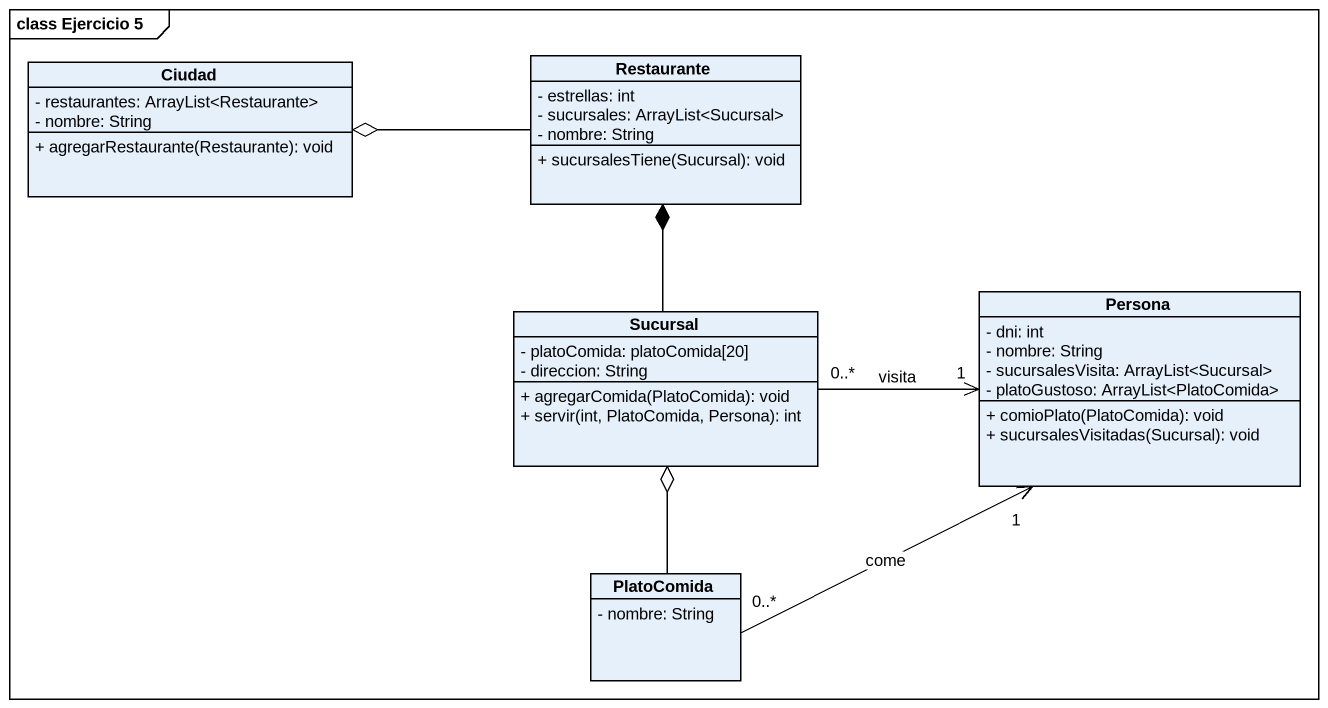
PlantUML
@startuml
mainframe class Ejercicio 5
hide circle
hide empty members
skinparam classAttributeIconSize 0
class Ciudad {
  - restaurantes: ArrayList<Restaurante>
  - nombre: String
  + agregarRestaurante(Restaurante): void
}
class Restaurante {
  - estrellas: int
  - sucursales: ArrayList<Sucursal>
  - nombre: String
  + sucursalesTiene(Sucursal): void
}
class Sucursal {
  - platoComida: platoComida[20]
  - direccion: String
  + agregarComida(PlatoComida): void
  + servir(int, PlatoComida, Persona): int
}
class Persona {
  - dni: int
  - nombre: String
  - sucursalesVisita: ArrayList<Sucursal>
  - platoGustoso: ArrayList<PlatoComida>
  + comioPlato(PlatoComida): void
  + sucursalesVisitadas(Sucursal): void
}
class PlatoComida {
  - nombre: String
}
Restaurante -left-o Ciudad
Sucursal -up-* Restaurante
Sucursal "0..*" -right-> "1" Persona : visita
Persona "1" <-left- "0..*" PlatoComida : come
PlatoComida -up-o Sucursal
@enduml
